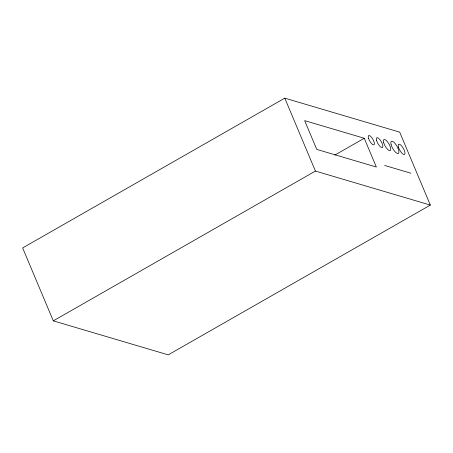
<?xml version="1.0" encoding="UTF-8"?>
<svg xmlns="http://www.w3.org/2000/svg" width="453" height="453" viewBox="0 0 453 453"><rect width="100%" height="100%" fill="white"/><g stroke="black" fill="none" stroke-linecap="round" stroke-linejoin="round"><path stroke-width="0.68" d="M284.773 98.142L22.65 247.921L53.307 320.854L168.227 354.858L430.35 205.079L399.693 132.146L284.773 98.142L315.43 171.07L430.35 205.079M334.801 155.096L364.263 138.267L376.352 167.032L316.755 149.394L304.659 120.628L364.263 138.267M53.307 320.854L315.43 171.07M384.62 165.441L410.899 173.222M368.527 138.307A5.328 1.818 60.3 0 0 373.838 144.875A5.328 1.818 60.3 0 0 371.624 137.395A5.328 1.818 60.3 0 0 368.527 138.307M376.647 140.645A5.657 1.931 60.3 0 0 382.281 147.616A5.657 1.931 60.3 0 0 379.937 139.677A5.657 1.931 60.3 0 0 376.647 140.645M383.725 142.808A6.382 2.18 60.3 0 0 390.084 150.679A6.382 2.18 60.3 0 0 387.434 141.715A6.382 2.18 60.3 0 0 383.725 142.808M391.126 144.75A7.038 2.407 60.3 0 0 398.125 153.573A7.038 2.407 60.3 0 0 395.35 143.794A7.038 2.407 60.3 0 0 391.126 144.75M398.481 147.27A5.912 2.022 60.3 0 0 404.37 154.558A5.912 2.022 60.3 0 0 401.919 146.257A5.912 2.022 60.3 0 0 398.481 147.27"/></g></svg>
